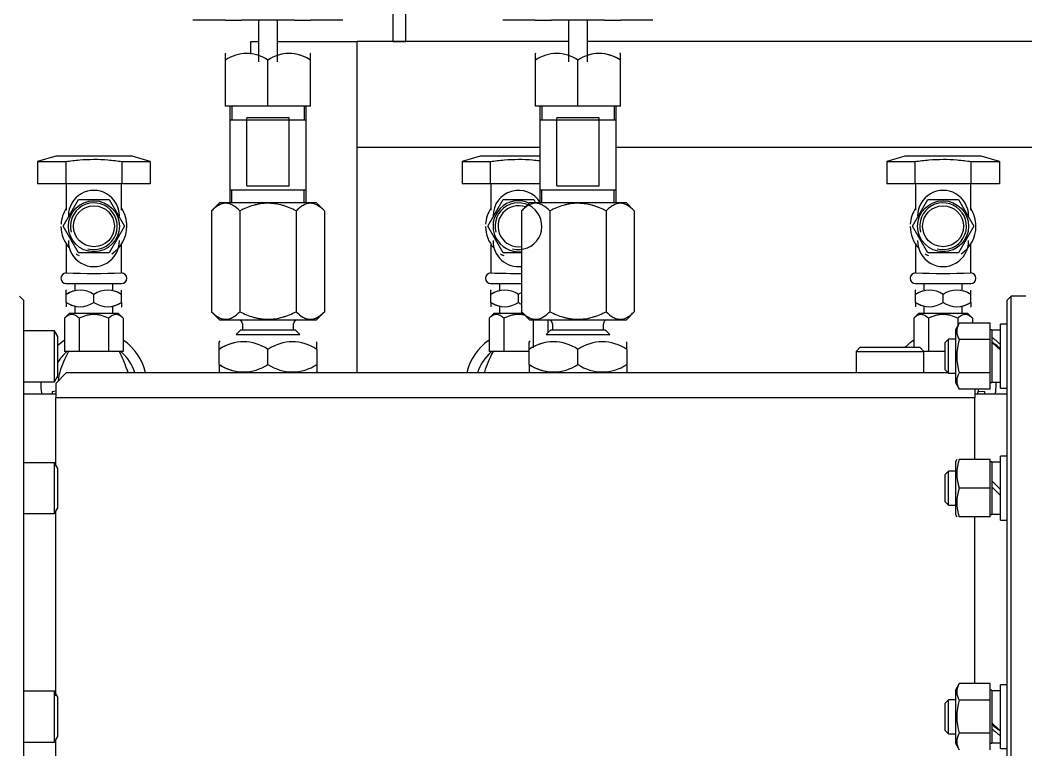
# Model space of a CAD drawing. Extents: x -681219 to -550379, y -242630 to -158199.
# Drawn here: x -621092 to -620479, y -178045 to -177600 of the extents above; entities that cross this region are included whole.
import ezdxf

# ---------------------------------------------------------------- set-up
doc = ezdxf.new("R2010")
doc.units = 0
doc.header["$LTSCALE"] = 1000
for name, color, linetype in [('16_GB93', 7, 'CONTINUOUS'), ('16_GB97.1', 7, 'CONTINUOUS'), ('BPT13S_DN15', 7, 'CONTINUOUS'), ('DN15_GB3289.2_A', 7, 'CONTINUOUS'), ('DN15X？金属软管', 7, 'CONTINUOUS'), ('M16_GB1229', 7, 'CONTINUOUS'), ('M16×150_GB70.1_1', 7, 'CONTINUOUS'), ('MY135_04030101', 7, 'CONTINUOUS'), ('MY150_060401', 7, 'CONTINUOUS'), ('MYPH00711330A_A', 7, 'CONTINUOUS'), ('MYPH00711331A_A', 7, 'CONTINUOUS'), ('MYPH00711775_A', 7, 'CONTINUOUS'), ('MYPH01410300A_A', 7, 'CONTINUOUS'), ('MYPH01410303A_A', 7, 'CONTINUOUS'), ('MYPH01410304A_A', 7, 'CONTINUOUS'), ('SJPS120×2_040201', 7, 'CONTINUOUS'), ('上管', 7, 'CONTINUOUS'), ('上连接板（二）', 7, 'CONTINUOUS'), ('不锈钢内接头DN15', 7, 'CONTINUOUS'), ('中段腔上筋', 7, 'CONTINUOUS'), ('中段腔铸件', 7, 'CONTINUOUS'), ('截止阀_DN15-HV3', 7, 'CONTINUOUS')]:
    doc.layers.add(name, color=color, linetype=linetype)

msp = doc.modelspace()

# ---------------------------------------------------------------- linework, layer by layer
at = {"layer": '16_GB93', "color": 7, "linetype": 'Continuous'}
for p, q in [((-620494.0665, -177788.7237), (-620499.3801, -177788.7237)), ((-620499.3801, -177820.3461), (-620494.0665, -177820.3461)), ((-620494.0665, -177869.2267), (-620499.3801, -177869.2267)), ((-620499.3801, -177880.5025), (-620494.0665, -177885.8161)), ((-620494.0665, -177889.5734), (-620499.3801, -177884.2598)), ((-620499.3801, -177900.8491), (-620494.0665, -177900.8491)), ((-620494.0665, -178008.6621), (-620499.3801, -178008.6621)), ((-620499.3801, -178040.2845), (-620494.0665, -178040.2845))]:
    msp.add_line(p, q, dxfattribs=at)
for centre, major_axis, start_param, end_param in [((-620494.8446, -177804.5349), (-15.2724, 15.2724), -1.35823249, -1.01806001), ((-620494.8446, -177804.5349), (-10.1399, 10.1399), 4.89999302, 5.42094808), ((-620498.6019, -177804.5349), (15.2724, -15.2724), 1.54165878, 1.88183127), ((-620494.8446, -178024.4733), (-15.2724, 15.2724), 1.54165878, 1.88183127), ((-620498.6019, -178024.4733), (10.1399, -10.1399), 4.89999302, 5.42094808), ((-620498.6019, -178024.4733), (15.2724, -15.2724), -1.35823249, -1.01806001)]:
    msp.add_ellipse(centre, major_axis=major_axis, ratio=0.26794919, start_param=start_param, end_param=end_param, dxfattribs=at)
at = {"layer": '16_GB97.1', "color": 7, "linetype": 'Continuous'}
for p, q in [((-620494.0665, -177823.9749), (-620494.0665, -177785.0949)), ((-620490.1785, -177785.0949), (-620494.0665, -177785.0949)), ((-620494.0665, -177823.9749), (-620490.1785, -177823.9749)), ((-620494.0665, -177904.4779), (-620494.0665, -177865.5979)), ((-620490.1785, -177865.5979), (-620494.0665, -177865.5979)), ((-620494.0665, -177904.4779), (-620490.1785, -177904.4779)), ((-620494.0665, -178043.9133), (-620494.0665, -178005.0333)), ((-620490.1785, -178005.0333), (-620494.0665, -178005.0333)), ((-620494.0665, -178043.9133), (-620490.1785, -178043.9133))]:
    msp.add_line(p, q, dxfattribs=at)
at = {"layer": 'BPT13S_DN15', "color": 7, "linetype": 'Continuous'}
for p, q in [((-621070.7865, -177682.4804), (-621081.8778, -177685.8078)), ((-621081.8778, -177685.8078), (-621064.6681, -177685.8078)), ((-621081.8778, -177685.8078), (-621081.8778, -177699.3284)), ((-621024.1305, -177682.4804), (-621070.7865, -177682.4804)), ((-621064.9206, -177682.2212), (-621064.9206, -177682.4804)), ((-621064.8862, -177682.2212), (-621064.8862, -177682.4804)), ((-621064.6681, -177685.8078), (-621064.6681, -177699.3284)), ((-621063.0487, -177682.4804), (-621063.0487, -177682.2212)), ((-621062.7894, -177682.2212), (-621062.7894, -177682.4804)), ((-621062.0566, -177682.2212), (-621062.0566, -177682.4804)), ((-621060.8222, -177682.2212), (-621060.8222, -177682.4804)), ((-621060.67, -177682.2212), (-621060.67, -177682.4804)), ((-621059.0391, -177682.2212), (-621059.0391, -177682.4804)), ((-621058.6392, -177682.2212), (-621058.3215, -177682.2212)), ((-621055.3038, -177682.4804), (-621055.3038, -177682.2212)), ((-621055.1742, -177682.4804), (-621055.1742, -177682.2212)), ((-621054.9374, -177682.4804), (-621054.9374, -177682.2212)), ((-621053.5491, -177682.4804), (-621053.5491, -177682.2212)), ((-621052.7651, -177682.2212), (-621052.7651, -177682.4804)), ((-621052.4846, -177682.2212), (-621052.4846, -177682.4804)), ((-621051.7978, -177682.2212), (-621051.7978, -177682.4804)), ((-621048.5454, -177682.2212), (-621048.5454, -177682.4804)), ((-621046.9558, -177682.4804), (-621046.9558, -177682.2212)), ((-621044.5771, -177682.4804), (-621044.5771, -177682.2212)), ((-621044.4179, -177682.2212), (-621044.4179, -177682.4804)), ((-621043.4836, -177682.2212), (-621043.4836, -177682.4804)), ((-621043.1567, -177682.4804), (-621043.1567, -177682.2212)), ((-621042.3035, -177682.2212), (-621042.3035, -177682.4804)), ((-621040.392, -177682.2212), (-621040.392, -177682.4804)), ((-621039.5041, -177682.2212), (-621039.5041, -177682.4804)), ((-621038.0837, -177682.2212), (-621038.0837, -177682.4804)), ((-621037.4242, -177682.2212), (-621037.4242, -177682.4804)), ((-621037.4072, -177682.2212), (-621037.4072, -177682.4804)), ((-621031.81, -177682.4804), (-621031.81, -177682.2212)), ((-621030.5756, -177682.4804), (-621030.5756, -177682.2212)), ((-621030.2488, -177699.3284), (-621030.2488, -177685.8078)), ((-621030.2488, -177685.8078), (-621013.0392, -177685.8078)), ((-621029.7931, -177682.4804), (-621029.7931, -177682.2212)), ((-621013.0392, -177685.8078), (-621024.1305, -177682.4804)), ((-621013.0392, -177685.8078), (-621013.0392, -177699.3284)), ((-620811.5865, -177682.4804), (-620822.6778, -177685.8078)), ((-620822.6778, -177685.8078), (-620805.4681, -177685.8078)), ((-620822.6778, -177685.8078), (-620822.6778, -177699.3284)), ((-620775.2985, -177682.4804), (-620811.5865, -177682.4804)), ((-620805.7206, -177682.2212), (-620805.7206, -177682.4804)), ((-620805.6862, -177682.2212), (-620805.6862, -177682.4804)), ((-620805.4681, -177685.8078), (-620805.4681, -177699.3284)), ((-620803.8487, -177682.4804), (-620803.8487, -177682.2212)), ((-620803.5894, -177682.2212), (-620803.5894, -177682.4804)), ((-620802.8566, -177682.2212), (-620802.8566, -177682.4804)), ((-620801.6222, -177682.2212), (-620801.6222, -177682.4804)), ((-620801.47, -177682.2212), (-620801.47, -177682.4804)), ((-620799.8391, -177682.2212), (-620799.8391, -177682.4804)), ((-620799.4392, -177682.2212), (-620799.1215, -177682.2212)), ((-620796.1038, -177682.4804), (-620796.1038, -177682.2212)), ((-620795.9742, -177682.4804), (-620795.9742, -177682.2212)), ((-620795.7374, -177682.4804), (-620795.7374, -177682.2212)), ((-620794.3491, -177682.4804), (-620794.3491, -177682.2212)), ((-620793.5651, -177682.2212), (-620793.5651, -177682.4804)), ((-620793.2846, -177682.2212), (-620793.2846, -177682.4804)), ((-620792.5978, -177682.2212), (-620792.5978, -177682.4804)), ((-620789.3454, -177682.2212), (-620789.3454, -177682.4804)), ((-620787.7558, -177682.4804), (-620787.7558, -177682.2212)), ((-620785.3771, -177682.4804), (-620785.3771, -177682.2212)), ((-620785.2179, -177682.2212), (-620785.2179, -177682.4804)), ((-620784.2836, -177682.2212), (-620784.2836, -177682.4804)), ((-620783.9567, -177682.4804), (-620783.9567, -177682.2212)), ((-620783.1035, -177682.2212), (-620783.1035, -177682.4804)), ((-620781.192, -177682.2212), (-620781.192, -177682.4804)), ((-620780.3041, -177682.2212), (-620780.3041, -177682.4804)), ((-620778.8837, -177682.2212), (-620778.8837, -177682.4804)), ((-620778.2242, -177682.2212), (-620778.2242, -177682.4804)), ((-620778.2072, -177682.2212), (-620778.2072, -177682.4804)), ((-620552.3865, -177682.4804), (-620563.4778, -177685.8078)), ((-620563.4778, -177685.8078), (-620546.2681, -177685.8078)), ((-620563.4778, -177685.8078), (-620563.4778, -177699.3284)), ((-620505.7305, -177682.4804), (-620552.3865, -177682.4804)), ((-620546.5206, -177682.2212), (-620546.5206, -177682.4804)), ((-620546.4862, -177682.2212), (-620546.4862, -177682.4804)), ((-620546.2681, -177685.8078), (-620546.2681, -177699.3284)), ((-620544.6487, -177682.4804), (-620544.6487, -177682.2212)), ((-620544.3894, -177682.2212), (-620544.3894, -177682.4804)), ((-620543.6566, -177682.2212), (-620543.6566, -177682.4804)), ((-620542.4222, -177682.2212), (-620542.4222, -177682.4804)), ((-620542.27, -177682.2212), (-620542.27, -177682.4804)), ((-620540.6391, -177682.2212), (-620540.6391, -177682.4804)), ((-620540.2392, -177682.2212), (-620539.9215, -177682.2212)), ((-620536.9038, -177682.4804), (-620536.9038, -177682.2212)), ((-620536.7742, -177682.4804), (-620536.7742, -177682.2212)), ((-620536.5374, -177682.4804), (-620536.5374, -177682.2212)), ((-620535.1491, -177682.4804), (-620535.1491, -177682.2212)), ((-620534.3651, -177682.2212), (-620534.3651, -177682.4804)), ((-620534.0846, -177682.2212), (-620534.0846, -177682.4804)), ((-620533.3978, -177682.2212), (-620533.3978, -177682.4804)), ((-620530.1454, -177682.2212), (-620530.1454, -177682.4804)), ((-620528.5558, -177682.4804), (-620528.5558, -177682.2212)), ((-620526.1771, -177682.4804), (-620526.1771, -177682.2212)), ((-620526.0179, -177682.2212), (-620526.0179, -177682.4804)), ((-620525.0836, -177682.2212), (-620525.0836, -177682.4804)), ((-620524.7567, -177682.4804), (-620524.7567, -177682.2212)), ((-620523.9035, -177682.2212), (-620523.9035, -177682.4804)), ((-620521.992, -177682.2212), (-620521.992, -177682.4804)), ((-620521.1041, -177682.2212), (-620521.1041, -177682.4804)), ((-620519.6837, -177682.2212), (-620519.6837, -177682.4804)), ((-620519.0242, -177682.2212), (-620519.0242, -177682.4804)), ((-620519.0072, -177682.2212), (-620519.0072, -177682.4804)), ((-620513.41, -177682.4804), (-620513.41, -177682.2212)), ((-620512.1756, -177682.4804), (-620512.1756, -177682.2212)), ((-620511.8488, -177699.3284), (-620511.8488, -177685.8078)), ((-620511.8488, -177685.8078), (-620494.6392, -177685.8078)), ((-620511.3931, -177682.4804), (-620511.3931, -177682.2212)), ((-620494.6392, -177685.8078), (-620505.7305, -177682.4804)), ((-620494.6392, -177685.8078), (-620494.6392, -177699.3284)), ((-621064.6681, -177699.3284), (-621081.8778, -177699.3284)), ((-621030.2488, -177699.3284), (-621064.6681, -177699.3284)), ((-621064.3065, -177699.3284), (-621064.3065, -177715.55)), ((-621030.6105, -177715.55), (-621030.6105, -177699.3284)), ((-621013.0392, -177699.3284), (-621030.2488, -177699.3284)), ((-620805.4681, -177699.3284), (-620822.6778, -177699.3284)), ((-620775.2985, -177699.3284), (-620805.4681, -177699.3284)), ((-620805.1065, -177699.3284), (-620805.1065, -177715.55)), ((-620546.2681, -177699.3284), (-620563.4778, -177699.3284)), ((-620511.8488, -177699.3284), (-620546.2681, -177699.3284)), ((-620545.9065, -177699.3284), (-620545.9065, -177715.55)), ((-620512.2105, -177715.55), (-620512.2105, -177699.3284)), ((-620494.6392, -177699.3284), (-620511.8488, -177699.3284))]:
    msp.add_line(p, q, dxfattribs=at)
for points, knots in [([(-621064.6681, -177685.8078), (-621061.8113, -177685.3793), (-621058.9522, -177685.0306), (-621053.2283, -177684.553), (-621050.3634, -177684.4255), (-621044.6267, -177684.4234), (-621041.7549, -177684.5488), (-621037.4428, -177684.9066), (-621036.0046, -177685.0537), (-621033.1271, -177685.3964), (-621031.6858, -177685.5923), (-621030.2488, -177685.8078)], [0, 0, 0, 0, 0.25, 0.25, 0.5, 0.5, 0.75, 0.75, 0.875, 0.875, 1, 1, 1, 1]), ([(-620805.4681, -177685.8078), (-620802.6113, -177685.3793), (-620799.7522, -177685.0306), (-620794.0283, -177684.553), (-620791.1634, -177684.4255), (-620785.4267, -177684.4234), (-620782.5549, -177684.5488), (-620778.2428, -177684.9066), (-620776.8046, -177685.0537), (-620775.3266, -177685.2297), (-620775.2873, -177685.2344), (-620775.248, -177685.2391)], [0, 0, 0, 0, 0.25, 0.25, 0.5, 0.5, 0.75, 0.75, 0.875, 0.875, 0.878413453, 0.878413453, 0.878413453, 0.878413453]), ([(-620546.2681, -177685.8078), (-620543.4113, -177685.3793), (-620540.5522, -177685.0306), (-620534.8283, -177684.553), (-620531.9634, -177684.4255), (-620526.2267, -177684.4234), (-620523.3549, -177684.5488), (-620519.0428, -177684.9066), (-620517.6046, -177685.0537), (-620514.7271, -177685.3964), (-620513.2858, -177685.5923), (-620511.8488, -177685.8078)], [0, 0, 0, 0, 0.25, 0.25, 0.5, 0.5, 0.75, 0.75, 0.875, 0.875, 1, 1, 1, 1])]:
    msp.add_open_spline(points, degree=3, knots=knots, dxfattribs=at)
at = {"layer": 'DN15_GB3289.2_A', "color": 7, "linetype": 'Continuous'}
for p, q in [((-621064.3065, -177735.7157), (-621064.3065, -177753.6433)), ((-621030.6105, -177753.622), (-621030.6105, -177736.1879)), ((-620805.1065, -177735.7157), (-620805.1065, -177753.6433)), ((-620545.9065, -177735.7157), (-620545.9065, -177753.6433)), ((-620512.2105, -177753.622), (-620512.2105, -177736.1879)), ((-621064.3065, -177760.2404), (-621030.6105, -177760.2404)), ((-620805.1065, -177760.2404), (-620786.3898, -177760.2404)), ((-620545.9065, -177760.2404), (-620512.2105, -177760.2404))]:
    msp.add_line(p, q, dxfattribs=at)
for centre, radius, start, end in [((-621047.4585, -177725.2484), 20.088, 147.0041145, 176.6651674), ((-621047.4585, -177725.2484), 20.088, 0, 32.9958855), ((-620788.2585, -177725.2484), 20.088, 147.0041145, 176.6651674), ((-620529.0585, -177725.2484), 20.088, 147.0041145, 176.6651674), ((-620529.0585, -177725.2484), 20.088, 0, 32.9958855), ((-621047.4585, -177725.2484), 20.088, 180.7021069, 221.3958415), ((-621047.4585, -177725.2484), 20.088, 303.2837534, 0), ((-620788.2585, -177725.2484), 20.088, 180.7021069, 221.3958415), ((-620529.0585, -177725.2484), 20.088, 180.7021069, 221.3958415), ((-620529.0585, -177725.2484), 20.088, 303.2837534, 0), ((-621047.4585, -177725.2484), 20.088, 237.0970204, 243.4060481), ((-620788.2585, -177725.2484), 20.088, 237.0970204, 243.4060481), ((-620529.0585, -177725.2484), 20.088, 237.0970204, 243.4060481), ((-621064.3065, -177757.0004), 3.24, 90, 270), ((-621047.4587, -177230.2028), 523.8286, 268.1584293, 271.8418028), ((-621030.6105, -177757.0004), 3.24, 270, 90), ((-620805.1065, -177757.0004), 3.24, 90, 270), ((-620788.2587, -177230.2028), 523.8286, 268.1584293, 270.2076194), ((-620545.9065, -177757.0004), 3.24, 90, 270), ((-620529.0587, -177230.2028), 523.8286, 268.1584293, 271.8418028), ((-620512.2105, -177757.0004), 3.24, 270, 90)]:
    msp.add_arc(centre, radius, start, end, dxfattribs=at)
at = {"layer": 'DN15X？金属软管', "color": 7, "linetype": 'Continuous'}
for p, q in [((-621066.1646, -177725.2484), (-621056.8116, -177709.0484)), ((-621056.8116, -177709.0484), (-621038.1054, -177709.0484)), ((-621038.1054, -177709.0484), (-621028.7523, -177725.2484)), ((-620806.9646, -177725.2484), (-620797.6116, -177709.0484)), ((-620797.6116, -177709.0484), (-620778.9054, -177709.0484)), ((-620778.9054, -177709.0484), (-620777.8424, -177710.8896)), ((-620547.7646, -177725.2484), (-620538.4116, -177709.0484)), ((-620538.4116, -177709.0484), (-620519.7054, -177709.0484)), ((-620519.7054, -177709.0484), (-620510.3523, -177725.2484)), ((-621056.8116, -177741.4484), (-621066.1646, -177725.2484)), ((-621028.7523, -177725.2484), (-621038.1054, -177741.4484)), ((-620797.6116, -177741.4484), (-620806.9646, -177725.2484)), ((-620538.4116, -177741.4484), (-620547.7646, -177725.2484)), ((-620510.3523, -177725.2484), (-620519.7054, -177741.4484)), ((-621038.1054, -177741.4484), (-621056.8116, -177741.4484)), ((-620786.3769, -177741.4484), (-620797.6116, -177741.4484)), ((-620519.7054, -177741.4484), (-620538.4116, -177741.4484))]:
    msp.add_line(p, q, dxfattribs=at)
for centre, radius in [((-621047.4585, -177725.2484), 15.552), ((-620529.0585, -177725.2484), 15.552), ((-621047.4585, -177725.2484), 12.5025), ((-620529.0585, -177725.2484), 12.5025)]:
    msp.add_circle(centre, radius, dxfattribs=at)
for centre, radius, start, end in [((-621047.4585, -177718.9496), 15.552, 359.9070937, 180.0929063), ((-620788.2585, -177718.9496), 15.552, 31.3643775, 180.0929063), ((-620529.0585, -177718.9496), 15.552, 359.9070937, 180.0929063), ((-620788.2585, -177725.2484), 15.552, 64.9846438, 276.901181), ((-621047.4585, -177725.2484), 14.256, 255, 195), ((-620788.2585, -177725.2484), 14.256, 255, 195), ((-620788.2585, -177725.2484), 12.5025, 70.1588281, 278.5959164), ((-620529.0585, -177725.2484), 14.256, 255, 195), ((-621047.4585, -177734.3339), 15.5551, 178.8577794, 1.1422206), ((-620788.2585, -177734.3339), 15.5551, 178.8577794, 277.0166692), ((-620529.0585, -177734.3339), 15.5551, 178.8577794, 1.1422206)]:
    msp.add_arc(centre, radius, start, end, dxfattribs=at)
at = {"layer": 'M16_GB1229', "color": 7, "linetype": 'Continuous'}
for p, q in [((-620519.1933, -177784.3322), (-620521.5417, -177788.3997)), ((-620521.5417, -177788.3997), (-620521.5417, -177820.6701)), ((-620500.4169, -177784.3321), (-620519.1932, -177784.3321)), ((-620500.4169, -177794.4332), (-620500.4169, -177784.3321)), ((-620499.3801, -177788.3997), (-620500.4169, -177788.3997)), ((-620499.3801, -177788.3997), (-620499.3801, -177820.6701)), ((-620500.4169, -177794.4332), (-620519.1929, -177794.4332)), ((-620500.4169, -177814.636), (-620500.4169, -177794.4332)), ((-620500.4169, -177814.636), (-620519.1932, -177814.636)), ((-620500.4169, -177824.7376), (-620500.4169, -177814.636)), ((-620521.5417, -177820.6701), (-620519.1933, -177824.7375)), ((-620500.4169, -177820.6701), (-620499.3801, -177820.6701)), ((-620500.4169, -177824.7376), (-620519.1932, -177824.7376)), ((-620520.756, -177867.5419), (-620521.5417, -177868.9027)), ((-620521.5417, -177868.9027), (-620521.5417, -177901.1731)), ((-620500.4169, -177867.5419), (-620519.1932, -177867.5419)), ((-620500.4169, -177885.0379), (-620500.4169, -177867.5419)), ((-620499.3801, -177868.9027), (-620500.4169, -177868.9027)), ((-620499.3801, -177868.9027), (-620499.3801, -177901.1731)), ((-620500.4169, -177885.0379), (-620519.1929, -177885.0379)), ((-620500.4169, -177902.5339), (-620500.4169, -177885.0379)), ((-620521.5417, -177901.1731), (-620520.756, -177902.5339)), ((-620500.4169, -177902.5339), (-620519.1932, -177902.5339)), ((-620500.4169, -177901.1731), (-620499.3801, -177901.1731)), ((-620519.1933, -178004.2707), (-620521.5417, -178008.3381)), ((-620500.4169, -178004.2706), (-620519.1932, -178004.2706)), ((-620500.4169, -178014.3722), (-620500.4169, -178004.2706)), ((-620521.5417, -178008.3381), (-620521.5417, -178040.6085)), ((-620499.3801, -178008.3381), (-620500.4169, -178008.3381)), ((-620499.3801, -178008.3381), (-620499.3801, -178040.6085)), ((-620500.4169, -178014.3722), (-620519.1932, -178014.3722)), ((-620500.4169, -178034.575), (-620500.4169, -178014.3722)), ((-620500.4169, -178034.575), (-620519.1929, -178034.575)), ((-620500.4169, -178044.6761), (-620500.4169, -178034.575)), ((-620521.5417, -178040.6085), (-620519.1933, -178044.676)), ((-620500.4169, -178040.6085), (-620499.3801, -178040.6085))]:
    msp.add_line(p, q, dxfattribs=at)
for centre, radius, start, end in [((-620511.694, -177789.3825), 9.0413, 146.0414718, 213.9614395), ((-620487.0551, -177804.535), 33.6881, 162.5506439, 197.4479005), ((-620511.7241, -177819.6868), 9.0166, 145.9324646, 214.0675354), ((-620495.2682, -177876.2896), 25.474, 159.916149, 200.0855317), ((-620495.2683, -177893.7863), 25.4739, 159.9144081, 200.0839112), ((-620511.7241, -178009.3214), 9.0166, 145.9324646, 214.0675354), ((-620487.055, -178024.4732), 33.6882, 162.5521485, 197.4493071), ((-620511.694, -178039.6257), 9.0413, 146.038412, 213.9586768)]:
    msp.add_arc(centre, radius, start, end, dxfattribs=at)
at = {"layer": 'M16×150_GB70.1_1', "color": 7, "linetype": 'Continuous'}
for p, q in [((-621071.5641, -177788.9829), (-621090.2265, -177788.9829)), ((-621071.5641, -177820.0869), (-621071.5641, -177788.9829)), ((-621069.4905, -177792.5743), (-621071.5641, -177788.9829)), ((-621069.4905, -177816.4954), (-621069.4905, -177792.5743)), ((-620525.6889, -177794.1669), (-620527.7625, -177796.2405)), ((-620527.7625, -177812.8293), (-620527.7625, -177796.2405)), ((-620525.6889, -177814.9029), (-620525.6889, -177794.1669)), ((-620521.5417, -177794.1669), (-620525.6889, -177794.1669)), ((-620527.7625, -177812.8293), (-620525.6889, -177814.9029)), ((-621090.2265, -177820.0869), (-621071.5641, -177820.0869)), ((-621071.5641, -177820.0869), (-621069.4905, -177816.4954)), ((-620525.6889, -177814.9029), (-620521.5417, -177814.9029)), ((-621071.5641, -177869.4859), (-621090.2265, -177869.4859)), ((-621071.5641, -177900.5899), (-621071.5641, -177869.4859)), ((-621069.4905, -177873.0774), (-621071.5641, -177869.4859)), ((-621069.4905, -177896.9985), (-621069.4905, -177873.0774)), ((-620525.6889, -177874.6699), (-620527.7625, -177876.7435)), ((-620525.6889, -177895.4059), (-620525.6889, -177874.6699)), ((-620521.5417, -177874.6699), (-620525.6889, -177874.6699)), ((-620527.7625, -177893.3323), (-620527.7625, -177876.7435)), ((-620527.7625, -177893.3323), (-620525.6889, -177895.4059)), ((-621090.2265, -177900.5899), (-621071.5641, -177900.5899)), ((-621071.5641, -177900.5899), (-621069.4905, -177896.9985)), ((-620525.6889, -177895.4059), (-620521.5417, -177895.4059)), ((-621071.5641, -178008.9213), (-621090.2265, -178008.9213)), ((-621071.5641, -178040.0253), (-621071.5641, -178008.9213)), ((-621069.4905, -178012.5128), (-621071.5641, -178008.9213)), ((-621069.4905, -178036.4339), (-621069.4905, -178012.5128)), ((-620525.6889, -178014.1053), (-620527.7625, -178016.1789)), ((-620527.7625, -178032.7677), (-620527.7625, -178016.1789)), ((-620525.6889, -178034.8413), (-620525.6889, -178014.1053)), ((-620521.5417, -178014.1053), (-620525.6889, -178014.1053)), ((-620527.7625, -178032.7677), (-620525.6889, -178034.8413)), ((-620525.6889, -178034.8413), (-620521.5417, -178034.8413)), ((-621090.2265, -178040.0253), (-621071.5641, -178040.0253)), ((-621071.5641, -178040.0253), (-621069.4905, -178036.4339))]:
    msp.add_line(p, q, dxfattribs=at)
at = {"layer": 'MY135_04030101', "color": 7, "linetype": 'Continuous'}
for p, q in [((-620982.6111, -177599.5364), (-620986.9791, -177599.5364)), ((-620967.3613, -177599.5364), (-620982.6111, -177599.5364)), ((-620967.3613, -177599.5364), (-620957.3905, -177599.5364)), ((-620945.5545, -177599.5364), (-620957.3905, -177599.5364)), ((-620936.8184, -177599.5364), (-620945.5545, -177599.5364)), ((-620924.9825, -177599.5364), (-620936.8184, -177599.5364)), ((-620924.9825, -177599.5364), (-620915.0117, -177599.5364)), ((-620899.7619, -177599.5364), (-620915.0117, -177599.5364)), ((-620895.3938, -177599.5364), (-620899.7619, -177599.5364)), ((-620793.3951, -177599.5364), (-620797.7631, -177599.5364)), ((-620778.1453, -177599.5364), (-620793.3951, -177599.5364)), ((-620778.1453, -177599.5364), (-620768.1745, -177599.5364)), ((-620756.3385, -177599.5364), (-620768.1745, -177599.5364)), ((-620747.6024, -177599.5364), (-620756.3385, -177599.5364)), ((-620735.7665, -177599.5364), (-620747.6024, -177599.5364)), ((-620735.7665, -177599.5364), (-620725.7957, -177599.5364)), ((-620710.5459, -177599.5364), (-620725.7957, -177599.5364)), ((-620706.1778, -177599.5364), (-620710.5459, -177599.5364))]:
    msp.add_line(p, q, dxfattribs=at)
at = {"layer": 'MY150_060401', "color": 7, "linetype": 'Continuous'}
for p, q in [((-620886.7545, -177677.2964), (-620886.7545, -177612.4964)), ((-620757.8025, -177612.4964), (-620886.7545, -177612.4964)), ((-620381.3145, -177612.4964), (-620746.1385, -177612.4964)), ((-620775.2985, -177677.2964), (-620886.7545, -177677.2964)), ((-620381.3145, -177677.2964), (-620728.6425, -177677.2964))]:
    msp.add_line(p, q, dxfattribs=at)
at = {"layer": 'MYPH00711330A_A', "color": 7, "linetype": 'Continuous'}
for p, q in [((-620947.0185, -177599.5364), (-620947.0185, -177624.8732)), ((-620935.3545, -177624.8732), (-620935.3545, -177599.5364)), ((-620757.8025, -177599.5364), (-620757.8025, -177624.8732)), ((-620746.1385, -177624.8732), (-620746.1385, -177599.5364))]:
    msp.add_line(p, q, dxfattribs=at)
at = {"layer": 'MYPH00711331A_A', "color": 7, "linetype": 'Continuous'}
for p, q in [((-620970.7353, -177710.9924), (-620975.6058, -177715.8629)), ((-620975.6058, -177715.8629), (-620975.6058, -177777.4019)), ((-620911.6377, -177710.9924), (-620970.7353, -177710.9924)), ((-620958.3961, -177715.8629), (-620958.3961, -177777.4019)), ((-620923.9768, -177715.8629), (-620923.9768, -177777.4019)), ((-620906.7672, -177715.8629), (-620911.6377, -177710.9924)), ((-620906.7672, -177715.8629), (-620906.7672, -177777.4019)), ((-620781.5193, -177710.9924), (-620786.3898, -177715.8629)), ((-620786.3898, -177715.8629), (-620786.3898, -177777.4019)), ((-620722.4217, -177710.9924), (-620781.5193, -177710.9924)), ((-620769.1801, -177715.8629), (-620769.1801, -177777.4019)), ((-620734.7608, -177715.8629), (-620734.7608, -177777.4019)), ((-620717.5512, -177715.8629), (-620722.4217, -177710.9924)), ((-620717.5512, -177715.8629), (-620717.5512, -177777.4019)), ((-620975.6058, -177777.4019), (-620970.7353, -177782.2724)), ((-620911.6377, -177782.2724), (-620906.7672, -177777.4019)), ((-620786.3898, -177777.4019), (-620781.5193, -177782.2724)), ((-620722.4217, -177782.2724), (-620717.5512, -177777.4019)), ((-620970.7353, -177782.2724), (-620911.6377, -177782.2724)), ((-620781.5193, -177782.2724), (-620722.4217, -177782.2724)), ((-620958.0345, -177788.7524), (-620960.6265, -177791.3444)), ((-620924.3385, -177788.7524), (-620958.0345, -177788.7524)), ((-620956.7385, -177784.8644), (-620956.7385, -177788.7524)), ((-620925.6345, -177788.7524), (-620925.6345, -177784.8644)), ((-620921.7465, -177791.3444), (-620924.3385, -177788.7524)), ((-620768.8185, -177788.7524), (-620771.4105, -177791.3444)), ((-620735.1225, -177788.7524), (-620768.8185, -177788.7524)), ((-620767.5225, -177784.8644), (-620767.5225, -177788.7524)), ((-620736.4185, -177788.7524), (-620736.4185, -177784.8644)), ((-620732.5305, -177791.3444), (-620735.1225, -177788.7524)), ((-620960.6265, -177791.3444), (-620921.7465, -177791.3444)), ((-620771.4105, -177791.3444), (-620732.5305, -177791.3444))]:
    msp.add_line(p, q, dxfattribs=at)
for centre, start, end in [((-620959.3305, -177784.8644), 0, 90), ((-620923.0425, -177784.8644), 90, 180), ((-620770.1145, -177784.8644), 0, 90), ((-620733.8265, -177784.8644), 90, 180)]:
    msp.add_arc(centre, 2.592, start, end, dxfattribs=at)
for points, knots in [([(-620958.3961, -177715.8629), (-620959.7408, -177714.5183), (-620961.1158, -177713.375), (-620963.2521, -177712.1498), (-620963.9766, -177711.8239), (-620965.0864, -177711.4877), (-620965.4601, -177711.401), (-620966.216, -177711.2834), (-620966.5939, -177711.2533), (-620968.4719, -177711.2454), (-620969.9487, -177711.7004), (-620972.1329, -177712.9383), (-620972.8456, -177713.4361), (-620974.2436, -177714.5601), (-620974.9296, -177715.1868), (-620975.6058, -177715.8629)], [0, 0, 0, 0, 0.25, 0.25, 0.375, 0.375, 0.4375, 0.4375, 0.5, 0.5, 0.75, 0.75, 0.875, 0.875, 1, 1, 1, 1]), ([(-620923.9768, -177715.8629), (-620925.3099, -177715.1964), (-620926.6705, -177714.5736), (-620928.7674, -177713.7289), (-620929.4737, -177713.4633), (-620930.893, -177712.9719), (-620931.6073, -177712.7454), (-620933.7659, -177712.1304), (-620935.2259, -177711.8062), (-620937.4536, -177711.4755), (-620938.2037, -177711.391), (-620939.7124, -177711.2786), (-620940.464, -177711.251), (-620942.7107, -177711.253), (-620944.1974, -177711.3677), (-620946.4124, -177711.6974), (-620947.1482, -177711.8335), (-620948.615, -177712.155), (-620949.3484, -177712.341), (-620951.5224, -177712.9622), (-620952.9349, -177713.4583), (-620955.7041, -177714.5748), (-620957.0607, -177715.1952), (-620958.3961, -177715.8629)], [0, 0, 0, 0, 0.125, 0.125, 0.1875, 0.1875, 0.25, 0.25, 0.375, 0.375, 0.4375, 0.4375, 0.5, 0.5, 0.625, 0.625, 0.6875, 0.6875, 0.75, 0.75, 0.875, 0.875, 1, 1, 1, 1]), ([(-620906.7672, -177715.8629), (-620908.1113, -177714.5188), (-620909.4859, -177713.3757), (-620911.622, -177712.1504), (-620912.3465, -177711.8244), (-620913.4564, -177711.4879), (-620913.8302, -177711.4012), (-620914.5862, -177711.2835), (-620914.9641, -177711.2533), (-620916.8422, -177711.2452), (-620918.3191, -177711.7001), (-620920.5037, -177712.9381), (-620921.2163, -177713.4359), (-620922.6145, -177714.56), (-620923.3006, -177715.1867), (-620923.9768, -177715.8629)], [0, 0, 0, 0, 0.25, 0.25, 0.375, 0.375, 0.4375, 0.4375, 0.5, 0.5, 0.75, 0.75, 0.875, 0.875, 1, 1, 1, 1]), ([(-620769.1801, -177715.8629), (-620770.5248, -177714.5183), (-620771.8998, -177713.375), (-620774.0361, -177712.1498), (-620774.7606, -177711.8239), (-620775.8704, -177711.4877), (-620776.2441, -177711.401), (-620777, -177711.2834), (-620777.3779, -177711.2533), (-620779.2559, -177711.2454), (-620780.7327, -177711.7004), (-620782.9169, -177712.9383), (-620783.6296, -177713.4361), (-620785.0276, -177714.5601), (-620785.7136, -177715.1868), (-620786.3898, -177715.8629)], [0, 0, 0, 0, 0.25, 0.25, 0.375, 0.375, 0.4375, 0.4375, 0.5, 0.5, 0.75, 0.75, 0.875, 0.875, 1, 1, 1, 1]), ([(-620734.7608, -177715.8629), (-620736.0939, -177715.1964), (-620737.4545, -177714.5736), (-620739.5514, -177713.7289), (-620740.2577, -177713.4633), (-620741.677, -177712.9719), (-620742.3913, -177712.7454), (-620744.5499, -177712.1304), (-620746.0099, -177711.8062), (-620748.2376, -177711.4755), (-620748.9877, -177711.391), (-620750.4964, -177711.2786), (-620751.248, -177711.251), (-620753.4947, -177711.253), (-620754.9814, -177711.3677), (-620757.1964, -177711.6974), (-620757.9322, -177711.8335), (-620759.399, -177712.155), (-620760.1324, -177712.341), (-620762.3064, -177712.9622), (-620763.7189, -177713.4583), (-620766.4881, -177714.5748), (-620767.8447, -177715.1952), (-620769.1801, -177715.8629)], [0, 0, 0, 0, 0.125, 0.125, 0.1875, 0.1875, 0.25, 0.25, 0.375, 0.375, 0.4375, 0.4375, 0.5, 0.5, 0.625, 0.625, 0.6875, 0.6875, 0.75, 0.75, 0.875, 0.875, 1, 1, 1, 1]), ([(-620717.5512, -177715.8629), (-620718.8953, -177714.5188), (-620720.2699, -177713.3757), (-620722.406, -177712.1504), (-620723.1305, -177711.8244), (-620724.2404, -177711.4879), (-620724.6142, -177711.4012), (-620725.3702, -177711.2835), (-620725.7481, -177711.2533), (-620727.6262, -177711.2452), (-620729.1031, -177711.7001), (-620731.2877, -177712.9381), (-620732.0003, -177713.4359), (-620733.3985, -177714.56), (-620734.0846, -177715.1867), (-620734.7608, -177715.8629)], [0, 0, 0, 0, 0.25, 0.25, 0.375, 0.375, 0.4375, 0.4375, 0.5, 0.5, 0.75, 0.75, 0.875, 0.875, 1, 1, 1, 1]), ([(-620975.6058, -177777.4019), (-620974.2617, -177778.746), (-620972.8871, -177779.8891), (-620970.7511, -177781.1144), (-620970.0266, -177781.4404), (-620968.9168, -177781.7769), (-620968.543, -177781.8636), (-620967.787, -177781.9813), (-620967.4091, -177782.0115), (-620965.5311, -177782.0197), (-620964.0542, -177781.5649), (-620961.8697, -177780.327), (-620961.157, -177779.8292), (-620959.7587, -177778.7051), (-620959.0725, -177778.0783), (-620958.3961, -177777.4019)], [0, 0, 0, 0, 0.25, 0.25, 0.375, 0.375, 0.4375, 0.4375, 0.5, 0.5, 0.75, 0.75, 0.875, 0.875, 1, 1, 1, 1]), ([(-620958.3961, -177777.4019), (-620957.0607, -177778.0696), (-620955.7041, -177778.6901), (-620952.9349, -177779.8066), (-620951.5224, -177780.3027), (-620949.3484, -177780.9238), (-620948.615, -177781.1099), (-620947.1482, -177781.4313), (-620946.4124, -177781.5674), (-620944.1974, -177781.8971), (-620942.7107, -177782.0119), (-620940.464, -177782.0139), (-620939.7124, -177781.9863), (-620938.2037, -177781.8738), (-620937.4536, -177781.7894), (-620935.2259, -177781.4586), (-620933.7659, -177781.1344), (-620931.6073, -177780.5194), (-620930.893, -177780.293), (-620929.4737, -177779.8015), (-620928.7674, -177779.5359), (-620926.6705, -177778.6913), (-620925.3099, -177778.0685), (-620923.9768, -177777.4019)], [0, 0, 0, 0, 0.125, 0.125, 0.25, 0.25, 0.3125, 0.3125, 0.375, 0.375, 0.5, 0.5, 0.5625, 0.5625, 0.625, 0.625, 0.75, 0.75, 0.8125, 0.8125, 0.875, 0.875, 1, 1, 1, 1]), ([(-620923.9768, -177777.4019), (-620922.6327, -177778.7461), (-620921.258, -177779.8892), (-620919.122, -177781.1145), (-620918.3975, -177781.4404), (-620917.2876, -177781.7769), (-620916.9138, -177781.8636), (-620916.1578, -177781.9813), (-620915.7799, -177782.0115), (-620913.9018, -177782.0197), (-620912.4249, -177781.5647), (-620910.2403, -177780.3267), (-620909.5276, -177779.829), (-620908.1295, -177778.7049), (-620907.4434, -177778.0781), (-620906.7672, -177777.4019)], [0, 0, 0, 0, 0.25, 0.25, 0.375, 0.375, 0.4375, 0.4375, 0.5, 0.5, 0.75, 0.75, 0.875, 0.875, 1, 1, 1, 1]), ([(-620786.3898, -177777.4019), (-620785.0457, -177778.746), (-620783.6711, -177779.8891), (-620781.5351, -177781.1144), (-620780.8106, -177781.4404), (-620779.7008, -177781.7769), (-620779.327, -177781.8636), (-620778.571, -177781.9813), (-620778.1931, -177782.0115), (-620776.3151, -177782.0197), (-620774.8382, -177781.5649), (-620772.6537, -177780.327), (-620771.941, -177779.8292), (-620770.5427, -177778.7051), (-620769.8565, -177778.0783), (-620769.1801, -177777.4019)], [0, 0, 0, 0, 0.25, 0.25, 0.375, 0.375, 0.4375, 0.4375, 0.5, 0.5, 0.75, 0.75, 0.875, 0.875, 1, 1, 1, 1]), ([(-620769.1801, -177777.4019), (-620767.8447, -177778.0696), (-620766.4881, -177778.6901), (-620763.7189, -177779.8066), (-620762.3064, -177780.3027), (-620760.1324, -177780.9238), (-620759.399, -177781.1099), (-620757.9322, -177781.4313), (-620757.1964, -177781.5674), (-620754.9814, -177781.8971), (-620753.4947, -177782.0119), (-620751.248, -177782.0139), (-620750.4964, -177781.9863), (-620748.9877, -177781.8738), (-620748.2376, -177781.7894), (-620746.0099, -177781.4586), (-620744.5499, -177781.1344), (-620742.3913, -177780.5194), (-620741.677, -177780.293), (-620740.2577, -177779.8015), (-620739.5514, -177779.5359), (-620737.4545, -177778.6913), (-620736.0939, -177778.0685), (-620734.7608, -177777.4019)], [0, 0, 0, 0, 0.125, 0.125, 0.25, 0.25, 0.3125, 0.3125, 0.375, 0.375, 0.5, 0.5, 0.5625, 0.5625, 0.625, 0.625, 0.75, 0.75, 0.8125, 0.8125, 0.875, 0.875, 1, 1, 1, 1]), ([(-620734.7608, -177777.4019), (-620733.4167, -177778.7461), (-620732.042, -177779.8892), (-620729.906, -177781.1145), (-620729.1815, -177781.4404), (-620728.0716, -177781.7769), (-620727.6978, -177781.8636), (-620726.9418, -177781.9813), (-620726.5639, -177782.0115), (-620724.6858, -177782.0197), (-620723.2089, -177781.5647), (-620721.0243, -177780.3267), (-620720.3116, -177779.829), (-620718.9135, -177778.7049), (-620718.2274, -177778.0781), (-620717.5512, -177777.4019)], [0, 0, 0, 0, 0.25, 0.25, 0.375, 0.375, 0.4375, 0.4375, 0.5, 0.5, 0.75, 0.75, 0.875, 0.875, 1, 1, 1, 1])]:
    msp.add_open_spline(points, degree=3, knots=knots, dxfattribs=at)
at = {"layer": 'MYPH00711775_A', "color": 7, "linetype": 'Continuous'}
for p, q in [((-620509.6185, -177829.9319), (-621070.7865, -177829.9319)), ((-621070.7865, -177870.8327), (-621070.7865, -177829.9319)), ((-620509.6185, -177867.5419), (-620509.6185, -177829.9319)), ((-621070.7865, -178011.6426), (-621070.7865, -177899.2431)), ((-620509.6185, -178004.2706), (-620509.6185, -177902.5339)), ((-621070.7865, -178171.2743), (-621070.7865, -178038.6785))]:
    msp.add_line(p, q, dxfattribs=at)
at = {"layer": 'MYPH01410300A_A', "color": 7, "linetype": 'Continuous'}
for p, q in [((-620966.8473, -177619.6244), (-620967.1065, -177619.8836)), ((-620967.1065, -177623.8935), (-620967.1065, -177619.8837)), ((-620967.1065, -177652.0244), (-620967.1065, -177623.8935)), ((-620941.1865, -177652.0244), (-620941.1865, -177623.8935)), ((-620915.2665, -177619.8836), (-620915.5257, -177619.6244)), ((-620915.2665, -177623.8935), (-620915.2665, -177619.8836)), ((-620915.2665, -177652.0244), (-620915.2665, -177623.8935)), ((-620777.6313, -177619.6244), (-620777.8905, -177619.8836)), ((-620777.8905, -177623.8935), (-620777.8905, -177619.8837)), ((-620777.8905, -177652.0244), (-620777.8905, -177623.8935)), ((-620751.9705, -177652.0244), (-620751.9705, -177623.8935)), ((-620726.0505, -177619.8836), (-620726.3097, -177619.6244)), ((-620726.0505, -177623.8935), (-620726.0505, -177619.8836)), ((-620726.0505, -177652.0244), (-620726.0505, -177623.8935)), ((-620941.1865, -177652.0244), (-620967.1065, -177652.0244)), ((-620915.2665, -177652.0244), (-620941.1865, -177652.0244)), ((-620751.9705, -177652.0244), (-620777.8905, -177652.0244)), ((-620726.0505, -177652.0244), (-620751.9705, -177652.0244))]:
    msp.add_line(p, q, dxfattribs=at)
for centre, radius, start, end in [((-620954.1465, -177642.9373), 23.0354, 55.7633544, 124.2366456), ((-620928.2265, -177643.0396), 23.12, 55.9059589, 124.0940411), ((-620928.2265, -177642.9373), 23.0354, 55.7633544, 108.1531315), ((-620764.9305, -177642.9373), 23.0354, 55.7633544, 124.2366456), ((-620739.0105, -177643.0396), 23.12, 55.9059589, 124.0940411), ((-620739.0105, -177642.9373), 23.0354, 55.7633544, 108.1531315)]:
    msp.add_arc(centre, radius, start, end, dxfattribs=at)
at = {"layer": 'MYPH01410303A_A', "color": 7, "linetype": 'Continuous'}
for p, q in [((-620964.5145, -177652.0244), (-620964.5145, -177710.9924)), ((-620963.3222, -177652.0244), (-620963.3222, -177660.4484)), ((-620919.0508, -177652.0244), (-620919.0508, -177660.4484)), ((-620917.8585, -177710.9924), (-620917.8585, -177652.0244)), ((-620775.2985, -177652.0244), (-620775.2985, -177710.9924)), ((-620774.1062, -177652.0244), (-620774.1062, -177660.4484)), ((-620729.8348, -177652.0244), (-620729.8348, -177660.4484)), ((-620728.6425, -177710.9924), (-620728.6425, -177652.0244)), ((-620964.5145, -177660.4484), (-620917.8585, -177660.4484)), ((-620928.2914, -177659.1524), (-620954.0815, -177659.1524)), ((-620954.0815, -177700.6244), (-620954.0815, -177659.1524)), ((-620928.2914, -177700.6244), (-620928.2914, -177659.1524)), ((-620775.2985, -177660.4484), (-620728.6425, -177660.4484)), ((-620739.0754, -177659.1524), (-620764.8655, -177659.1524)), ((-620764.8655, -177700.6244), (-620764.8655, -177659.1524)), ((-620739.0754, -177700.6244), (-620739.0754, -177659.1524)), ((-620917.8585, -177703.2164), (-620964.5145, -177703.2164)), ((-620963.3222, -177710.9924), (-620963.3222, -177703.2164)), ((-620954.0815, -177700.6244), (-620928.2914, -177700.6244)), ((-620919.0508, -177710.9924), (-620919.0508, -177703.2164)), ((-620728.6425, -177703.2164), (-620775.2985, -177703.2164)), ((-620774.1062, -177710.9924), (-620774.1062, -177703.2164)), ((-620764.8655, -177700.6244), (-620739.0754, -177700.6244)), ((-620729.8348, -177710.9924), (-620729.8348, -177703.2164))]:
    msp.add_line(p, q, dxfattribs=at)
at = {"layer": 'MYPH01410304A_A', "color": 7, "linetype": 'Continuous'}
for p, q in [((-620970.4761, -177795.2324), (-620970.9945, -177795.7508)), ((-620970.9945, -177800.3621), (-620970.9945, -177795.7508)), ((-620911.3785, -177800.3621), (-620911.3785, -177795.761)), ((-620781.2601, -177795.2324), (-620781.7785, -177795.7508)), ((-620781.7785, -177800.3621), (-620781.7785, -177795.7508)), ((-620722.1625, -177800.3621), (-620722.1625, -177795.761)), ((-620970.9945, -177809.5427), (-620970.9945, -177800.3621)), ((-620941.1865, -177809.5427), (-620941.1865, -177800.3621)), ((-620911.3785, -177800.3621), (-620911.3785, -177809.5427)), ((-620781.7785, -177809.5427), (-620781.7785, -177800.3621)), ((-620751.9705, -177809.5427), (-620751.9705, -177800.3621)), ((-620722.1625, -177800.3621), (-620722.1625, -177809.5427)), ((-620970.9945, -177809.5427), (-620970.9945, -177814.154)), ((-620970.9945, -177814.154), (-620970.4761, -177814.6724)), ((-620911.8969, -177814.6724), (-620911.3785, -177814.154)), ((-620911.3785, -177809.5427), (-620911.3785, -177814.154)), ((-620781.7785, -177809.5427), (-620781.7785, -177814.154)), ((-620781.7785, -177814.154), (-620781.2601, -177814.6724)), ((-620722.6809, -177814.6724), (-620722.1625, -177814.154)), ((-620722.1625, -177809.5427), (-620722.1625, -177814.154))]:
    msp.add_line(p, q, dxfattribs=at)
for centre, radius, start, end in [((-620956.0905, -177822.263), 26.491, 55.7638466, 124.2361534), ((-620956.0905, -177822.2629), 26.491, 100.0537208, 124.2362153), ((-620926.2825, -177822.2628), 26.4909, 55.7636343, 124.2363657), ((-620766.8745, -177822.263), 26.491, 55.7638466, 124.2361534), ((-620766.8745, -177822.2629), 26.491, 100.0537208, 124.2362153), ((-620737.0665, -177822.2628), 26.4909, 55.7636343, 124.2363657), ((-620956.0905, -177787.6419), 26.491, 235.7637847, 259.9462792), ((-620956.0905, -177787.6419), 26.491, 235.7638466, 304.2361534), ((-620926.2825, -177787.642), 26.4909, 235.7636343, 304.2363657), ((-620766.8745, -177787.6419), 26.491, 235.7637847, 259.9462792), ((-620766.8745, -177787.6419), 26.491, 235.7638466, 304.2361534), ((-620737.0665, -177787.642), 26.4909, 235.7636343, 304.2363657)]:
    msp.add_arc(centre, radius, start, end, dxfattribs=at)
at = {"layer": 'SJPS120×2_040201', "color": 7, "linetype": 'Continuous'}
for p, q in [((-620579.6025, -177799.1204), (-620582.1945, -177801.7124)), ((-620582.1945, -177801.7124), (-620540.7225, -177801.7124)), ((-620582.1945, -177801.7124), (-620582.1945, -177814.6724)), ((-620579.6025, -177799.1204), (-620543.3145, -177799.1204)), ((-620540.7225, -177801.7124), (-620543.3145, -177799.1204)), ((-620540.7225, -177814.6724), (-620540.7225, -177801.7124))]:
    msp.add_line(p, q, dxfattribs=at)
at = {"layer": '上管', "color": 7, "linetype": 'Continuous'}
for p, q in [((-620951.5545, -177612.4964), (-620947.0185, -177612.4964)), ((-620951.5545, -177620.2701), (-620951.5545, -177612.4964)), ((-620935.3545, -177612.4964), (-620886.7545, -177612.4964)), ((-620886.7545, -177814.6724), (-620886.7545, -177612.4964))]:
    msp.add_line(p, q, dxfattribs=at)
at = {"layer": '上连接板（二）', "color": 7, "linetype": 'Continuous'}
for p, q in [((-620864.7225, -177612.4964), (-620864.7225, -177547.6964)), ((-620856.9465, -177612.4964), (-620856.9465, -177547.6964)), ((-620864.7225, -177612.4964), (-620856.9465, -177612.4964))]:
    msp.add_line(p, q, dxfattribs=at)
at = {"layer": '不锈钢内接头DN15', "color": 7, "linetype": 'Continuous'}
for p, q in [((-621064.1769, -177764.1284), (-621064.3065, -177764.258)), ((-621064.3065, -177766.8644), (-621064.3065, -177764.258)), ((-621059.1225, -177760.2404), (-621059.1225, -177764.1284)), ((-621035.7945, -177764.1284), (-621035.7945, -177760.2404)), ((-621030.6105, -177766.8644), (-621030.6105, -177764.2936)), ((-620804.9769, -177764.1284), (-620805.1065, -177764.258)), ((-620805.1065, -177766.8644), (-620805.1065, -177764.258)), ((-620799.9225, -177760.2404), (-620799.9225, -177764.1284)), ((-620545.7769, -177764.1284), (-620545.9065, -177764.258)), ((-620545.9065, -177766.8644), (-620545.9065, -177764.258)), ((-620540.7225, -177760.2404), (-620540.7225, -177764.1284)), ((-620517.3945, -177764.1284), (-620517.3945, -177760.2404)), ((-620512.2105, -177766.8644), (-620512.2105, -177764.2936)), ((-621064.3065, -177771.7604), (-621064.3065, -177766.8644)), ((-621064.3065, -177771.7604), (-621064.3065, -177774.3313)), ((-621047.4585, -177771.7604), (-621047.4585, -177766.8644)), ((-621030.6105, -177771.7604), (-621030.6105, -177766.8644)), ((-621030.6105, -177771.7604), (-621030.6105, -177774.3668)), ((-620805.1065, -177771.7604), (-620805.1065, -177766.8644)), ((-620805.1065, -177771.7604), (-620805.1065, -177774.3313)), ((-620788.2585, -177771.7604), (-620788.2585, -177766.8644)), ((-620545.9065, -177771.7604), (-620545.9065, -177766.8644)), ((-620545.9065, -177771.7604), (-620545.9065, -177774.3313)), ((-620529.0585, -177771.7604), (-620529.0585, -177766.8644)), ((-620512.2105, -177771.7604), (-620512.2105, -177766.8644)), ((-620512.2105, -177771.7604), (-620512.2105, -177774.3668)), ((-621059.1225, -177774.4964), (-621059.1225, -177778.3844)), ((-621035.7945, -177778.3844), (-621035.7945, -177774.4964)), ((-621030.7401, -177774.4964), (-621030.6105, -177774.3668)), ((-620799.9225, -177774.4964), (-620799.9225, -177778.3844)), ((-620540.7225, -177774.4964), (-620540.7225, -177778.3844)), ((-620517.3945, -177778.3844), (-620517.3945, -177774.4964)), ((-620512.3401, -177774.4964), (-620512.2105, -177774.3668))]:
    msp.add_line(p, q, dxfattribs=at)
for centre, radius, start, end in [((-621055.8825, -177779.3634), 15.0728, 56.0210415, 123.9789585), ((-621055.8825, -177779.3777), 15.0847, 97.9817773, 123.9485163), ((-621039.0345, -177779.3634), 15.0728, 56.0210105, 123.9789895), ((-621039.0345, -177779.3634), 15.0728, 56.0210415, 80.5725132), ((-620796.6825, -177779.3634), 15.0728, 56.0210415, 123.9789585), ((-620796.6825, -177779.3777), 15.0847, 97.9817773, 123.9485163), ((-620537.4825, -177779.3634), 15.0728, 56.0210415, 123.9789585), ((-620537.4825, -177779.3777), 15.0847, 97.9817773, 123.9485163), ((-620520.6345, -177779.3634), 15.0728, 56.0210105, 123.9789895), ((-620520.6345, -177779.3634), 15.0728, 56.0210415, 80.5725132), ((-621055.8825, -177759.2614), 15.0728, 236.0210415, 303.9789585), ((-621055.8825, -177759.2471), 15.0847, 236.0514837, 262.0182227), ((-621039.0345, -177759.2614), 15.0728, 236.0210105, 303.9789895), ((-621039.0345, -177759.2614), 15.0728, 279.4274868, 303.9789585), ((-620796.6825, -177759.2614), 15.0728, 236.0210415, 303.9789585), ((-620796.6825, -177759.2471), 15.0847, 236.0514837, 262.0182227), ((-620779.8345, -177779.3634), 15.0728, 116.251801, 123.9789895), ((-620779.8345, -177759.2614), 15.0728, 236.0210105, 243.748199), ((-620537.4825, -177759.2614), 15.0728, 236.0210415, 303.9789585), ((-620537.4825, -177759.2471), 15.0847, 236.0514837, 262.0182227), ((-620520.6345, -177759.2614), 15.0728, 236.0210105, 303.9789895), ((-620520.6345, -177759.2614), 15.0728, 279.4274868, 303.9789585)]:
    msp.add_arc(centre, radius, start, end, dxfattribs=at)
at = {"layer": '中段腔上筋', "color": 7, "linetype": 'Continuous'}
for p, q in [((-621064.3065, -177814.6724), (-621070.7865, -177821.1524)), ((-620525.9193, -177814.6724), (-621064.3065, -177814.6724)), ((-621070.7865, -177821.1524), (-621070.7865, -177829.9319)), ((-620509.6185, -177824.7376), (-620509.6185, -177829.9319))]:
    msp.add_line(p, q, dxfattribs=at)
at = {"layer": '中段腔铸件', "color": 7, "linetype": 'Continuous'}
for p, q in [((-621090.2265, -177770.6084), (-621092.8185, -177768.0164)), ((-621090.2265, -178439.3444), (-621090.2265, -177770.6084)), ((-620487.5865, -177768.0164), (-620490.1785, -177770.6084)), ((-620490.1785, -177770.6084), (-620490.1785, -178439.3444)), ((-620487.5865, -178441.9364), (-620487.5865, -177768.0164)), ((-620478.5145, -177768.0164), (-620487.5865, -177768.0164)), ((-621070.7865, -177827.6324), (-621090.2265, -177827.6324)), ((-621070.7865, -177870.8327), (-621070.7865, -177829.9319)), ((-620490.1785, -177827.6324), (-620509.6185, -177827.6324)), ((-620509.6185, -177867.5419), (-620509.6185, -177829.9319)), ((-621070.7865, -178010.2681), (-621070.7865, -177899.2431)), ((-620509.6185, -178004.2706), (-620509.6185, -177902.5339)), ((-621070.7865, -178171.2743), (-621070.7865, -178038.6785))]:
    msp.add_line(p, q, dxfattribs=at)
at = {"layer": '截止阀_DN15-HV3', "color": 7, "linetype": 'Continuous'}
for p, q in [((-621062.3625, -177778.3844), (-621065.4164, -177781.4383)), ((-621065.4164, -177781.4383), (-621065.4164, -177801.7124)), ((-621062.3625, -177778.3844), (-621032.5545, -177778.3844)), ((-621056.4374, -177781.4383), (-621056.4374, -177801.7124)), ((-621038.4795, -177781.4383), (-621038.4795, -177801.7124)), ((-621029.5006, -177781.4383), (-621032.5545, -177778.3844)), ((-621029.5006, -177781.4383), (-621029.5006, -177801.7124)), ((-620803.1625, -177778.3844), (-620806.2164, -177781.4383)), ((-620806.2164, -177781.4383), (-620806.2164, -177801.7124)), ((-620803.1625, -177778.3844), (-620785.4073, -177778.3844)), ((-620797.2374, -177781.4383), (-620797.2374, -177801.7124)), ((-620779.2795, -177782.2724), (-620779.2795, -177799.4921)), ((-620770.3006, -177782.2724), (-620770.3006, -177790.2345)), ((-620543.9625, -177778.3844), (-620547.0164, -177781.4383)), ((-620547.0164, -177781.4383), (-620547.0164, -177799.1204)), ((-620543.9625, -177778.3844), (-620514.1545, -177778.3844)), ((-620538.0374, -177781.4383), (-620538.0374, -177801.7124)), ((-620520.0795, -177781.4383), (-620520.0795, -177785.8672)), ((-620511.1006, -177781.4383), (-620514.1545, -177778.3844)), ((-620511.1006, -177781.4383), (-620511.1006, -177784.3321)), ((-621060.9269, -177801.7124), (-621065.4164, -177801.7124)), ((-621056.4374, -177801.7124), (-621060.9269, -177801.7124)), ((-621047.4585, -177801.7124), (-621056.4374, -177801.7124)), ((-621038.4795, -177801.7124), (-621047.4585, -177801.7124)), ((-621033.99, -177801.7124), (-621038.4795, -177801.7124)), ((-621029.5006, -177801.7124), (-621033.99, -177801.7124)), ((-620801.7269, -177801.7124), (-620806.2164, -177801.7124)), ((-620797.2374, -177801.7124), (-620801.7269, -177801.7124)), ((-620788.2585, -177801.7124), (-620797.2374, -177801.7124)), ((-620781.7785, -177801.7124), (-620788.2585, -177801.7124)), ((-620538.0374, -177801.7124), (-620540.7225, -177801.7124)), ((-620529.0585, -177801.7124), (-620538.0374, -177801.7124)), ((-620527.7625, -177801.7124), (-620529.0585, -177801.7124)), ((-621070.0211, -177817.4144), (-621068.6377, -177817.468)), ((-621070.7865, -177825.9138), (-621072.9847, -177826.3014)), ((-620503.5323, -177826.3014), (-620507.9197, -177826.1313))]:
    msp.add_line(p, q, dxfattribs=at)
for centre, radius, start, end in [((-621047.4585, -177821.8004), 32.4, 123.659503, 132.843643), ((-621047.4585, -177821.8004), 32.4, 12.709033, 56.340497), ((-620788.2585, -177821.8004), 32.4, 123.659503, 167.290967), ((-620529.0585, -177821.8004), 32.4, 123.659503, 135.572996), ((-621047.4585, -177821.8004), 25.92, 130, 148.2116694), ((-621047.4585, -177821.8004), 25.92, 15.9620142, 50), ((-620788.2585, -177821.8004), 25.92, 130, 164.0379858), ((-621047.4585, -177821.8004), 32.4, 176.9683302, 190.3697598), ((-620529.0585, -177821.8004), 32.4, 0, 2.5727536), ((-621047.4585, -177821.8004), 25.92, 190, 193.0028782), ((-620529.0585, -177821.8004), 25.92, 346.9971218, 350), ((-620529.0585, -177821.8004), 32.4, 349.6302402, 0)]:
    msp.add_arc(centre, radius, start, end, dxfattribs=at)
for points, knots in [([(-621056.4374, -177781.4383), (-621057.1402, -177780.7356), (-621057.8588, -177780.1383), (-621058.9753, -177779.4989), (-621059.354, -177779.329), (-621060.1274, -177779.0957), (-621060.5257, -177779.0333), (-621061.7033, -177779.0307), (-621062.475, -177779.2704), (-621063.9968, -177780.1367), (-621064.7183, -177780.7402), (-621065.4164, -177781.4383)], [0, 0, 0, 0, 0.25, 0.25, 0.375, 0.375, 0.5, 0.5, 0.75, 0.75, 1, 1, 1, 1]), ([(-621038.4795, -177781.4383), (-621039.873, -177780.7416), (-621041.3095, -177780.141), (-621043.1996, -177779.601), (-621043.5823, -177779.5038), (-621044.3478, -177779.3361), (-621044.7317, -177779.2651), (-621045.8874, -177779.093), (-621046.6631, -177779.0331), (-621048.2257, -177779.0317), (-621049.0181, -177779.0916), (-621050.5681, -177779.3217), (-621051.3299, -177779.4909), (-621052.8315, -177779.9187), (-621053.5729, -177780.1779), (-621055.0319, -177780.7655), (-621055.7418, -177781.0905), (-621056.4374, -177781.4383)], [0, 0, 0, 0, 0.25, 0.25, 0.3125, 0.3125, 0.375, 0.375, 0.5, 0.5, 0.625, 0.625, 0.75, 0.75, 0.875, 0.875, 1, 1, 1, 1]), ([(-621029.5006, -177781.4383), (-621029.848, -177781.0909), (-621030.2015, -177780.7674), (-621030.7439, -177780.3299), (-621030.9267, -177780.1921), (-621031.297, -177779.935), (-621031.4851, -177779.8154), (-621032.4294, -177779.2763), (-621033.1978, -177779.0339), (-621034.1792, -177779.0321), (-621034.3772, -177779.0468), (-621034.7693, -177779.1054), (-621034.9637, -177779.1492), (-621035.5428, -177779.3211), (-621035.9231, -177779.4896), (-621036.6741, -177779.9171), (-621037.0463, -177780.1772), (-621037.7747, -177780.7637), (-621038.1303, -177781.0891), (-621038.4795, -177781.4383)], [0, 0, 0, 0, 0.125, 0.125, 0.1875, 0.1875, 0.25, 0.25, 0.5, 0.5, 0.5625, 0.5625, 0.625, 0.625, 0.75, 0.75, 0.875, 0.875, 1, 1, 1, 1]), ([(-620797.2374, -177781.4383), (-620797.9402, -177780.7356), (-620798.6588, -177780.1383), (-620799.7753, -177779.4989), (-620800.154, -177779.329), (-620800.9274, -177779.0957), (-620801.3257, -177779.0333), (-620802.5033, -177779.0307), (-620803.275, -177779.2704), (-620804.7968, -177780.1367), (-620805.5183, -177780.7402), (-620806.2164, -177781.4383)], [0, 0, 0, 0, 0.25, 0.25, 0.375, 0.375, 0.5, 0.5, 0.75, 0.75, 1, 1, 1, 1]), ([(-620784.1934, -177779.5549), (-620784.3836, -177779.5068), (-620784.5743, -177779.4618), (-620785.1478, -177779.3361), (-620785.5317, -177779.2651), (-620786.6874, -177779.093), (-620787.4631, -177779.0331), (-620789.0257, -177779.0317), (-620789.8181, -177779.0916), (-620791.3681, -177779.3217), (-620792.1299, -177779.4909), (-620793.6315, -177779.9187), (-620794.3729, -177780.1779), (-620795.8319, -177780.7655), (-620796.5418, -177781.0905), (-620797.2374, -177781.4383)], [0.281350657, 0.281350657, 0.281350657, 0.281350657, 0.3125, 0.3125, 0.375, 0.375, 0.5, 0.5, 0.625, 0.625, 0.75, 0.75, 0.875, 0.875, 1, 1, 1, 1]), ([(-620538.0374, -177781.4383), (-620538.7402, -177780.7356), (-620539.4588, -177780.1383), (-620540.5753, -177779.4989), (-620540.954, -177779.329), (-620541.7274, -177779.0957), (-620542.1257, -177779.0333), (-620543.3033, -177779.0307), (-620544.075, -177779.2704), (-620545.5968, -177780.1367), (-620546.3183, -177780.7402), (-620547.0164, -177781.4383)], [0, 0, 0, 0, 0.25, 0.25, 0.375, 0.375, 0.5, 0.5, 0.75, 0.75, 1, 1, 1, 1]), ([(-620520.0795, -177781.4383), (-620521.473, -177780.7416), (-620522.9095, -177780.141), (-620524.7996, -177779.601), (-620525.1823, -177779.5038), (-620525.9478, -177779.3361), (-620526.3317, -177779.2651), (-620527.4874, -177779.093), (-620528.2631, -177779.0331), (-620529.8257, -177779.0317), (-620530.6181, -177779.0916), (-620532.1681, -177779.3217), (-620532.9299, -177779.4909), (-620534.4315, -177779.9187), (-620535.1729, -177780.1779), (-620536.6319, -177780.7655), (-620537.3418, -177781.0905), (-620538.0374, -177781.4383)], [0, 0, 0, 0, 0.25, 0.25, 0.3125, 0.3125, 0.375, 0.375, 0.5, 0.5, 0.625, 0.625, 0.75, 0.75, 0.875, 0.875, 1, 1, 1, 1]), ([(-620511.1006, -177781.4383), (-620511.448, -177781.0909), (-620511.8015, -177780.7674), (-620512.3439, -177780.3299), (-620512.5267, -177780.1921), (-620512.897, -177779.935), (-620513.0851, -177779.8154), (-620514.0294, -177779.2763), (-620514.7978, -177779.0339), (-620515.7792, -177779.0321), (-620515.9772, -177779.0468), (-620516.3693, -177779.1054), (-620516.5637, -177779.1492), (-620517.1428, -177779.3211), (-620517.5231, -177779.4896), (-620518.2741, -177779.9171), (-620518.6463, -177780.1772), (-620519.3747, -177780.7637), (-620519.7303, -177781.0891), (-620520.0795, -177781.4383)], [0, 0, 0, 0, 0.125, 0.125, 0.1875, 0.1875, 0.25, 0.25, 0.5, 0.5, 0.5625, 0.5625, 0.625, 0.625, 0.75, 0.75, 0.875, 0.875, 1, 1, 1, 1]), ([(-621063.0105, -177801.7124), (-621065.29, -177806.1493), (-621067.6681, -177811.365), (-621069.0552, -177817.5021), (-621069.2673, -177819.1707)], [0, 0, 0, 0, 0.320626533, 0.438359738, 0.438359738, 0.438359738, 0.438359738]), ([(-621026.5724, -177814.6074), (-621026.844, -177813.7238), (-621028.3735, -177809.3233), (-621030.098, -177805.4046), (-621031.9065, -177801.7124)], [0.67069068, 0.67069068, 0.67069068, 0.67069068, 0.735743977, 1, 1, 1, 1]), ([(-620803.8105, -177801.7124), (-620806.09, -177806.1493), (-620807.881, -177810.0775), (-620809.11, -177814.5283), (-620809.1449, -177814.6571)], [0, 0, 0, 0, 0.320626533, 0.330150538, 0.330150538, 0.330150538, 0.330150538])]:
    msp.add_open_spline(points, degree=3, knots=knots, dxfattribs=at)
msp.add_open_spline([(-620507.9255, -177827.6767), (-620507.6948, -177826.7321), (-620507.4956, -177825.77), (-620507.3462, -177824.7991)], degree=3, dxfattribs=at)

doc.saveas('drawing.dxf')
